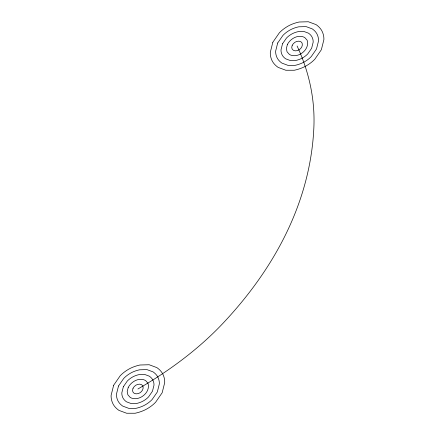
<?xml version="1.0" encoding="UTF-8"?>
<svg xmlns="http://www.w3.org/2000/svg" width="435" height="435" viewBox="0 0 435 435"><rect width="100%" height="100%" fill="white"/><g stroke="black" fill="none" stroke-linecap="round" stroke-linejoin="round"><path stroke-width="0.65" d="M297.094 46.001A496.977 286.926 0 0 1 313.847 128.031A750.794 433.467 0 0 1 223.454 322.797A496.977 286.926 0 0 1 137.906 388.999M113.655 385.247L111.121 395.29A49.699 28.694 0 0 0 112.801 403.495A31.733 18.319 0 0 0 118.907 410.368L126.65 413.25L135.16 413.245A33.696 19.455 0 0 0 147.095 408.802A49.699 28.694 0 0 0 155.654 402.179L162.163 392.751L164.691 382.702A49.699 28.694 0 0 0 163.016 374.502A31.733 18.319 0 0 0 156.904 367.629L149.161 364.742L139.961 365.008A31.733 18.319 0 0 0 128.716 369.195A49.699 28.694 0 0 0 120.163 375.813L113.655 385.247M118.505 385.997L116.482 394.034A39.759 22.952 0 0 0 117.82 400.591A25.388 14.654 0 0 0 122.708 406.094L128.901 408.4L135.709 408.394A26.954 15.562 0 0 0 145.257 404.838A39.759 22.952 0 0 0 152.103 399.542L157.312 392L159.335 383.964A39.759 22.952 0 0 0 157.992 377.401A25.388 14.654 0 0 0 153.104 371.903L146.91 369.592L139.548 369.804A25.388 14.654 0 0 0 130.554 373.154A39.759 22.952 0 0 0 123.714 378.45L118.505 385.997M123.355 386.748L121.838 392.772A29.819 17.215 0 0 0 122.844 397.693A19.037 10.995 0 0 0 126.509 401.82L131.152 403.549L136.258 403.544A20.217 11.674 0 0 0 143.419 400.88A29.819 17.215 0 0 0 148.552 396.905L152.462 391.25L153.979 385.22A29.819 17.215 0 0 0 152.973 380.299A19.037 10.995 0 0 0 149.308 376.177L144.659 374.443L139.14 374.6A19.037 10.995 0 0 0 132.392 377.112A29.819 17.215 0 0 0 127.259 381.087L123.355 386.748M128.205 387.498L127.194 391.516L127.863 394.795L130.31 397.546C138.819 402.081 151.032 392.549 147.949 383.197L145.507 380.451C139.102 377.112 131.223 381.495 128.205 387.498M133.056 388.248L132.55 390.255L132.887 391.897L134.105 393.273C138.363 395.54 144.469 390.771 142.93 386.095L141.707 384.725C138.504 383.056 134.567 385.247 133.056 388.248M272.837 42.249L270.309 52.298A49.699 28.694 0 0 0 271.984 60.498A31.733 18.319 0 0 0 278.095 67.371L285.838 70.258L294.343 70.252A33.696 19.455 0 0 0 306.283 65.805A49.699 28.694 0 0 0 314.837 59.187L321.345 49.753L323.879 39.71A49.699 28.694 0 0 0 322.199 31.505A31.733 18.319 0 0 0 316.093 24.632L308.35 21.75L299.144 22.011A31.733 18.319 0 0 0 287.905 26.198A49.699 28.694 0 0 0 279.346 32.821L272.837 42.249M277.688 43L275.665 51.036A39.759 22.952 0 0 0 277.008 57.599A25.388 14.654 0 0 0 281.896 63.097L288.09 65.408L294.892 65.402A26.954 15.562 0 0 0 304.446 61.846A39.759 22.952 0 0 0 311.286 56.55L316.495 49.003L318.518 40.966A39.759 22.952 0 0 0 317.18 34.408A25.388 14.654 0 0 0 312.292 28.906L306.099 26.6L298.736 26.812A25.388 14.654 0 0 0 289.743 30.162A39.759 22.952 0 0 0 282.897 35.458L277.688 43M282.538 43.75L281.021 49.78A29.819 17.215 0 0 0 282.027 54.701A19.037 10.995 0 0 0 285.692 58.823L290.341 60.557L295.441 60.552A20.217 11.674 0 0 0 302.608 57.888A29.819 17.215 0 0 0 307.741 53.913L311.645 48.252L313.162 42.228A29.819 17.215 0 0 0 312.156 37.307A19.037 10.995 0 0 0 308.491 33.18L303.847 31.45L298.323 31.608A19.037 10.995 0 0 0 291.58 34.12A29.819 17.215 0 0 0 286.447 38.095L282.538 43.75M287.394 44.5L286.377 48.519L287.051 51.803L289.492 54.549C298.008 59.089 310.215 49.557 307.137 40.205L304.69 37.453C298.285 34.12 290.411 38.497 287.394 44.5M292.244 45.251L291.738 47.263L292.07 48.905L293.293 50.275C297.551 52.548 303.657 47.779 302.113 43.103L300.895 41.727C297.692 40.063 293.75 42.249 292.244 45.251"/></g></svg>
